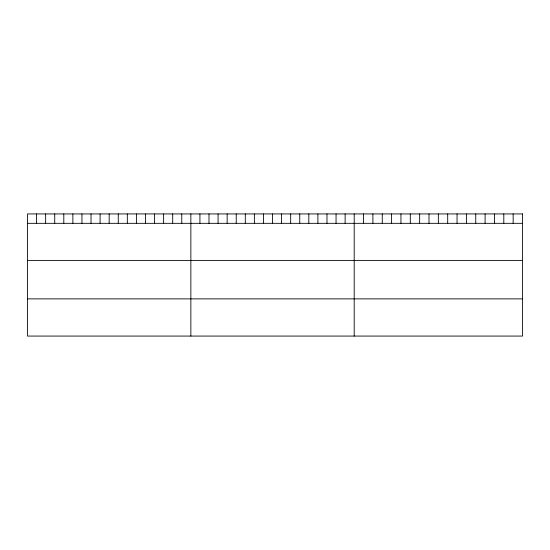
<?xml version="1.0" encoding="UTF-8"?>
<svg xmlns="http://www.w3.org/2000/svg" width="550" height="550" viewBox="0 0 550 550"><rect width="100%" height="100%" fill="white"/><g stroke="black" fill="none" stroke-linecap="round" stroke-linejoin="round"><path stroke-width="0.82" d="M27.5 223.327L522.5 223.327M27.5 260.535L522.5 260.535M27.5 298.87L522.5 298.87M513.15 213.929L513.15 223.327M503.8 213.929L503.8 223.327M494.45 213.929L494.45 223.327M485.1 213.929L485.1 223.327M475.75 213.929L475.75 223.327M466.4 213.929L466.4 223.327M457.05 213.929L457.05 223.327M447.7 213.929L447.7 223.327M438.35 213.929L438.35 223.327M429 213.929L429 223.327M419.65 213.929L419.65 223.327M410.3 213.929L410.3 223.327M400.95 213.929L400.95 223.327M391.6 213.929L391.6 223.327M382.25 213.929L382.25 223.327M372.9 213.929L372.9 223.327M363.55 213.929L363.55 223.327M354.2 213.929L354.2 336.071M345.125 213.929L345.125 223.327M336.05 213.929L336.05 223.327M326.975 213.929L326.975 223.327M317.9 213.929L317.9 223.327M308.825 213.929L308.825 223.327M299.75 213.929L299.75 223.327M290.675 213.929L290.675 223.327M281.6 213.929L281.6 223.327M272.525 213.929L272.525 223.327M263.45 213.929L263.45 223.327M254.375 213.929L254.375 223.327M245.3 213.929L245.3 223.327M236.225 213.929L236.225 223.327M227.15 213.929L227.15 223.327M218.075 213.929L218.075 223.327M209 213.929L209 223.327M199.925 213.929L199.925 223.327M190.85 213.929L190.85 336.071M181.775 213.929L181.775 223.327M172.7 213.929L172.7 223.327M163.625 213.929L163.625 223.327M154.55 213.929L154.55 223.327M145.475 213.929L145.475 223.327M136.4 213.929L136.4 223.327M127.325 213.929L127.325 223.327M118.25 213.929L118.25 223.327M109.175 213.929L109.175 223.327M100.1 213.929L100.1 223.327M91.025 213.929L91.025 223.327M81.95 213.929L81.95 223.327M72.875 213.929L72.875 223.327M63.8 213.929L63.8 223.327M54.725 213.929L54.725 223.327M45.65 213.929L45.65 223.327M36.575 213.929L36.575 223.327M522.5 213.929L27.5 213.929L27.5 336.071L522.5 336.071L522.5 213.929"/></g></svg>
